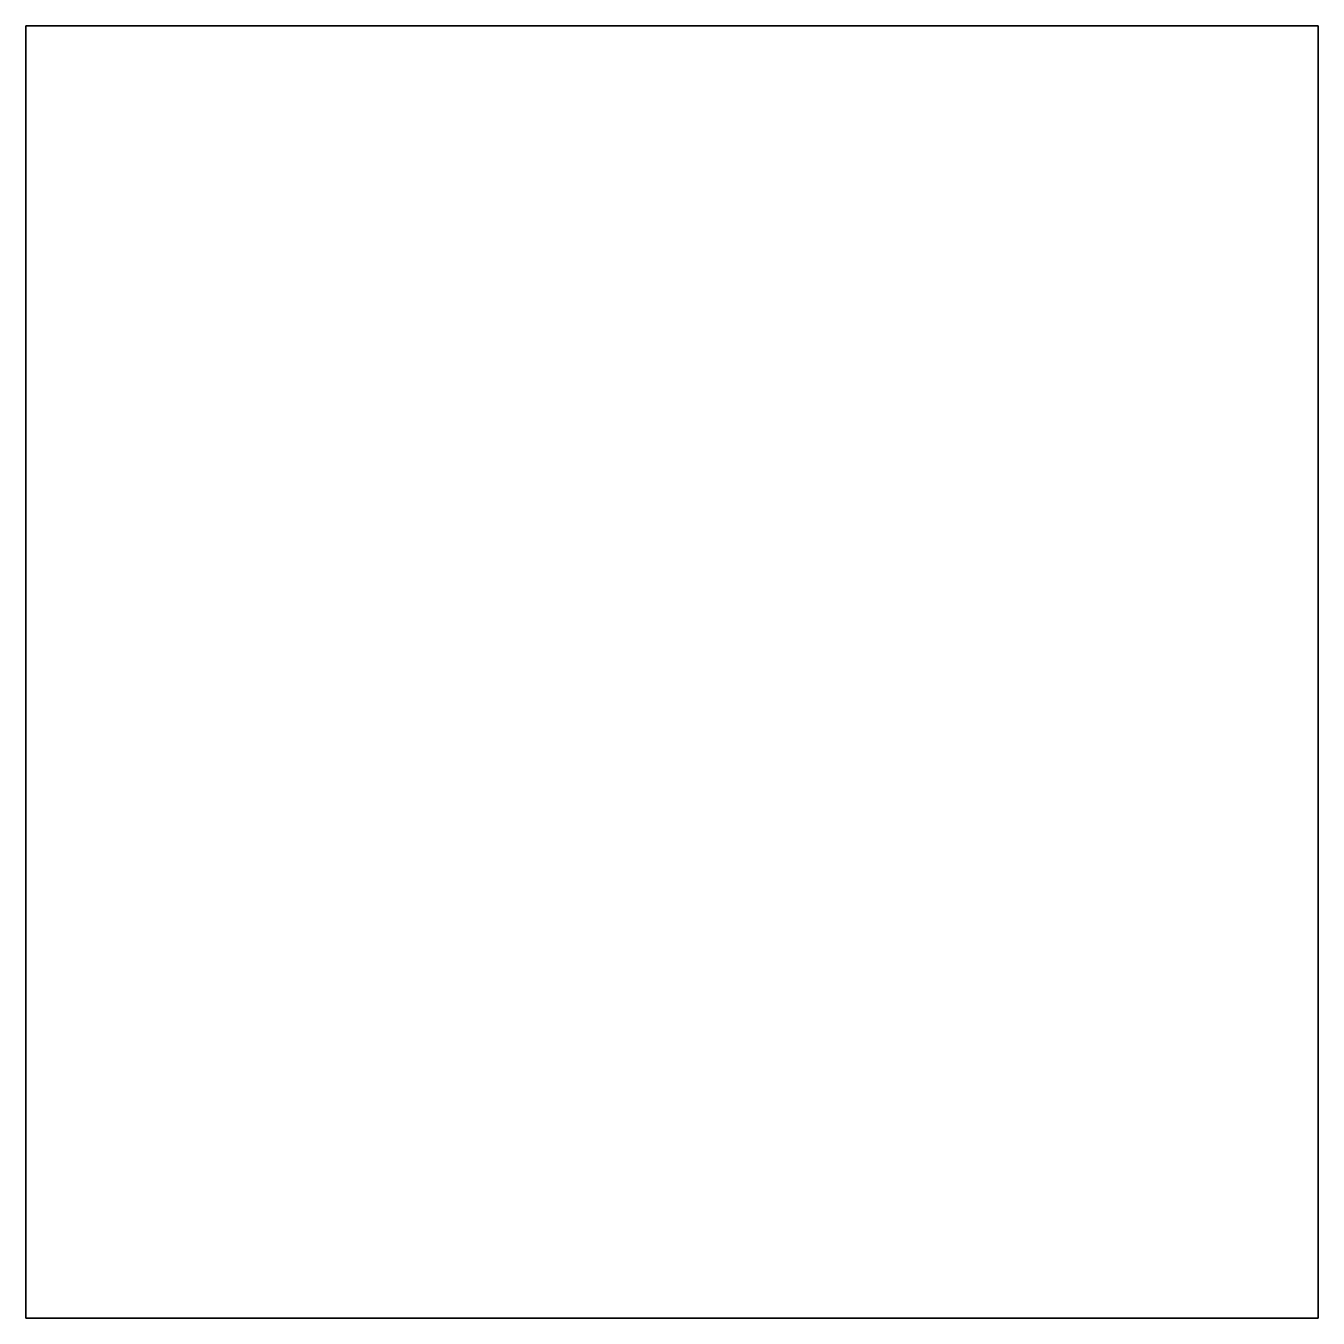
# Model space of a CAD drawing. Extents: x 0 to 1, y -1 to 0.
import ezdxf

# ---------------------------------------------------------------- set-up
doc = ezdxf.new("R2010")
doc.units = 0
doc.layers.add('ACESSORIO', color=2, linetype='CONTINUOUS')

msp = doc.modelspace()

# ---------------------------------------------------------------- linework, layer by layer
at = {"layer": 'ACESSORIO'}
for points in [[(0, -1, 1), (0, -1), (0, 0), (0, 0, 1)], [(0, -1), (0, -1), (0, -1), (0, 0)], [(0, 0, 1), (0, 0), (1, 0), (1, 0, 1)], [(0, 0), (0, -1), (1, -1), (1, 0)], [(1, 0, 1), (1, 0, 1), (0, 0, 1)], [(1, 0, 1), (1, -1, 1), (0, -1, 1), (0, 0, 1)], [(1, 0, 1), (1, 0), (1, 0, 1)], [(1, 0), (1, -1), (1, -1, 1), (1, 0, 1)], [(1, -1, 1), (1, -1), (0, -1), (0, -1, 1)], [(1, -1), (1, -1), (0, -1)]]:
    msp.add_3dface(points, dxfattribs=at)

doc.saveas('drawing.dxf')
